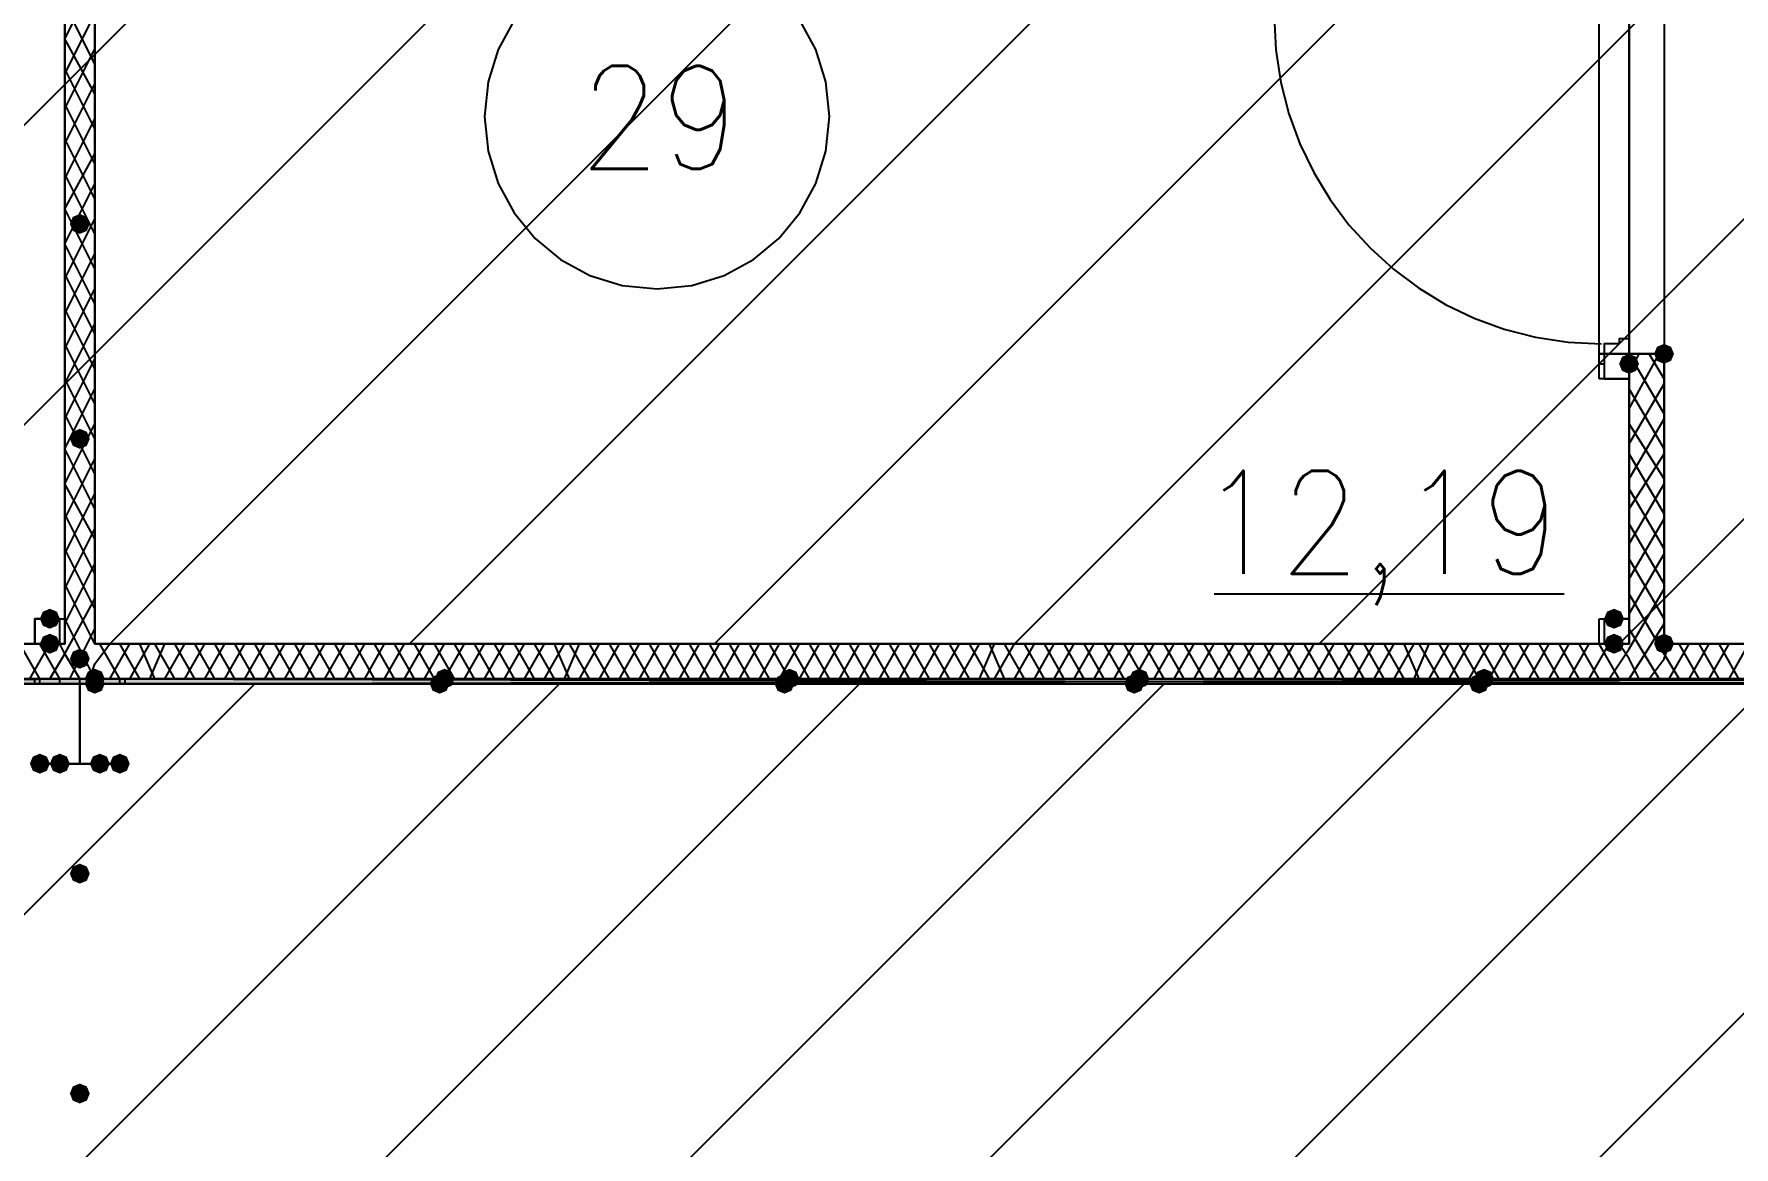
# Model space of a CAD drawing. Header units: millimetres. Extents: x 0 to 420, y 0 to 297.
# Drawn here: x 224.06 to 238.46, y 197.88 to 207.31 of the extents above; entities that cross this region are included whole.
import ezdxf

# ---------------------------------------------------------------- set-up
doc = ezdxf.new("R2010")
doc.units = ezdxf.units.MM
doc.layers.get('0').update_dxf_attribs({"linetype": 'CONTINUOUS'})
doc.styles.get("Standard").update_dxf_attribs({"font": 'STANDARD'})

msp = doc.modelspace()

# ---------------------------------------------------------------- hatches: boundary and pattern name
at = {"true_color": 0x000007}
for points in [[(224.536, 205.697667), (224.511129, 205.637871), (224.451333, 205.613), (224.391538, 205.637871), (224.366667, 205.697667), (224.391537, 205.757462), (224.451333, 205.782333), (224.511129, 205.757463)], [(237.659333, 204.512333), (237.634462, 204.452537), (237.574667, 204.427667), (237.514871, 204.452537), (237.49, 204.512333), (237.514871, 204.572129), (237.574667, 204.597), (237.634462, 204.572129)], [(224.536, 203.877333), (224.511129, 203.817537), (224.451333, 203.792667), (224.391538, 203.817537), (224.366667, 203.877333), (224.391537, 203.937129), (224.451333, 203.962), (224.511129, 203.937129)], [(224.282, 202.353333), (224.257129, 202.293537), (224.197333, 202.268667), (224.137538, 202.293537), (224.112667, 202.353333), (224.137537, 202.413129), (224.197333, 202.438), (224.257129, 202.413129)], [(237.532333, 202.353333), (237.507462, 202.293537), (237.447667, 202.268667), (237.387871, 202.293537), (237.363, 202.353333), (237.387871, 202.413129), (237.447667, 202.438), (237.507462, 202.413129)], [(224.282, 202.141667), (224.257129, 202.081871), (224.197333, 202.057), (224.137538, 202.081871), (224.112667, 202.141667), (224.137537, 202.201462), (224.197333, 202.226333), (224.257129, 202.201463)], [(237.532333, 202.141667), (237.507462, 202.081871), (237.447667, 202.057), (237.387871, 202.081871), (237.363, 202.141667), (237.387871, 202.201462), (237.447667, 202.226333), (237.507462, 202.201463)], [(224.536, 202.014667), (224.511129, 201.954871), (224.451333, 201.93), (224.391538, 201.954871), (224.366667, 202.014667), (224.391537, 202.074462), (224.451333, 202.099333), (224.511129, 202.074463)], [(224.197333, 201.125667), (224.172462, 201.065871), (224.112667, 201.041), (224.052871, 201.065871), (224.028, 201.125667), (224.052871, 201.185462), (224.112667, 201.210333), (224.172462, 201.185463)], [(224.366667, 201.125667), (224.341796, 201.065871), (224.282, 201.041), (224.222204, 201.065871), (224.197333, 201.125667), (224.222204, 201.185462), (224.282, 201.210333), (224.341796, 201.185463)], [(224.705333, 201.125667), (224.680462, 201.065871), (224.620667, 201.041), (224.560871, 201.065871), (224.536, 201.125667), (224.560871, 201.185462), (224.620667, 201.210333), (224.680462, 201.185463)], [(224.874667, 201.125667), (224.849796, 201.065871), (224.79, 201.041), (224.730204, 201.065871), (224.705333, 201.125667), (224.730204, 201.185462), (224.79, 201.210333), (224.849796, 201.185463)], [(224.536, 200.194333), (224.511129, 200.134537), (224.451333, 200.109667), (224.391538, 200.134537), (224.366667, 200.194333), (224.391537, 200.254129), (224.451333, 200.279), (224.511129, 200.254129)], [(224.536, 198.331667), (224.511129, 198.271871), (224.451333, 198.247), (224.391538, 198.271871), (224.366667, 198.331667), (224.391537, 198.391462), (224.451333, 198.416333), (224.511129, 198.391463)]]:
    msp.add_hatch(color=0, dxfattribs=at).paths.add_polyline_path(points, flags=0)
at = {"true_color": 0x0000fe}
for points in [[(237.955667, 204.597), (237.930796, 204.537204), (237.871, 204.512333), (237.811204, 204.537204), (237.786333, 204.597), (237.811204, 204.656796), (237.871, 204.681667), (237.930796, 204.656796)], [(237.955667, 202.141667), (237.930796, 202.081871), (237.871, 202.057), (237.811204, 202.081871), (237.786333, 202.141667), (237.811204, 202.201462), (237.871, 202.226333), (237.930796, 202.201463)], [(237.955667, 202.141667), (237.930796, 202.081871), (237.871, 202.057), (237.811204, 202.081871), (237.786333, 202.141667), (237.811204, 202.201462), (237.871, 202.226333), (237.930796, 202.201463)], [(224.663, 201.845333), (224.638129, 201.785537), (224.578333, 201.760667), (224.518537, 201.785537), (224.493667, 201.845333), (224.518537, 201.905129), (224.578333, 201.93), (224.638129, 201.905129)], [(227.626333, 201.845333), (227.601462, 201.785537), (227.541667, 201.760667), (227.481871, 201.785537), (227.457, 201.845333), (227.481871, 201.905129), (227.541667, 201.93), (227.601462, 201.905129)], [(230.547333, 201.845333), (230.522462, 201.785537), (230.462667, 201.760667), (230.402871, 201.785537), (230.378, 201.845333), (230.402871, 201.905129), (230.462667, 201.93), (230.522462, 201.905129)], [(233.510667, 201.845333), (233.485796, 201.785537), (233.426, 201.760667), (233.366204, 201.785537), (233.341333, 201.845333), (233.366204, 201.905129), (233.426, 201.93), (233.485796, 201.905129)], [(236.431667, 201.845333), (236.406796, 201.785537), (236.347, 201.760667), (236.287204, 201.785537), (236.262333, 201.845333), (236.287204, 201.905129), (236.347, 201.93), (236.406796, 201.905129)], [(224.663, 201.803), (224.638129, 201.743204), (224.578333, 201.718333), (224.518537, 201.743204), (224.493667, 201.803), (224.518537, 201.862796), (224.578333, 201.887667), (224.638129, 201.862796)], [(227.584, 201.803), (227.559129, 201.743204), (227.499333, 201.718333), (227.439538, 201.743204), (227.414667, 201.803), (227.439537, 201.862796), (227.499333, 201.887667), (227.559129, 201.862796)], [(230.505, 201.803), (230.480129, 201.743204), (230.420333, 201.718333), (230.360538, 201.743204), (230.335667, 201.803), (230.360537, 201.862796), (230.420333, 201.887667), (230.480129, 201.862796)], [(233.468333, 201.803), (233.443463, 201.743204), (233.383667, 201.718333), (233.323871, 201.743204), (233.299, 201.803), (233.323871, 201.862796), (233.383667, 201.887667), (233.443462, 201.862796)], [(236.389333, 201.803), (236.364463, 201.743204), (236.304667, 201.718333), (236.244871, 201.743204), (236.22, 201.803), (236.244871, 201.862796), (236.304667, 201.887667), (236.364462, 201.862796)]]:
    msp.add_hatch(color=0, dxfattribs=at).paths.add_polyline_path(points, flags=0)
at = {"true_color": 0x000007}
h = msp.add_hatch(color=0, dxfattribs=at)
h.paths.add_polyline_path([(237.871, 204.597), (237.871, 202.141667)], flags=0)
h.paths.add_polyline_path([(237.871, 202.141667), (237.871, 204.597)], flags=0)
h = msp.add_hatch(color=0, dxfattribs=at)
h.paths.add_polyline_path([(224.578333, 201.845333), (217.212333, 201.845333), (224.578333, 201.803)], flags=0)
h.paths.add_polyline_path([(217.212333, 201.845333), (224.578333, 201.803), (217.212333, 201.803)], flags=0)
h = msp.add_hatch(color=0, dxfattribs=at)
h.paths.add_polyline_path([(242.189, 201.845333), (224.578333, 201.845333), (242.189, 201.803)], flags=0)
h.paths.add_polyline_path([(224.578333, 201.845333), (242.189, 201.803), (224.578333, 201.803)], flags=0)

# ---------------------------------------------------------------- linework, layer by layer
at = {"color": 0, "true_color": 0x000006}
msp.add_lwpolyline([(242.527667, 236.600999), (258.572001, 236.600999), (258.572001, 201.845333), (392.938, 201.845333), (392.938, 154.728333), (258.572001, 154.728333), (258.572001, 119.972666), (242.485334, 119.972666), (242.485334, 154.770666), (108.161668, 154.770666), (108.161668, 201.802999), (242.189001, 201.802999), (242.527667, 201.802999)], close=True, dxfattribs=at)
at = {"color": 0, "true_color": 0x00002b}
msp.add_lwpolyline([(207.221667, 202.141667), (224.324333, 202.141667), (224.324333, 236.601), (207.221667, 236.601)], close=True, dxfattribs=at)
at = {"color": 0, "true_color": 0x000002}
for points in [[(219.583001, 202.141666), (242.189001, 224.747666)], [(222.123001, 202.141666), (242.189001, 222.207666)], [(224.705334, 202.141666), (242.189001, 219.625332)], [(227.245334, 202.141666), (242.189001, 217.085332)], [(229.827667, 202.141666), (242.189001, 214.502999)], [(232.367667, 202.141666), (242.189001, 211.962999)], [(234.950001, 202.141666), (242.189001, 209.380666)], [(237.490001, 202.141666), (242.189001, 206.840666)]]:
    msp.add_lwpolyline(points, dxfattribs=at)
at = {"color": 0, "true_color": 0x000007}
for points in [[(224.578333, 202.141667), (224.578333, 218.482333), (224.324333, 218.482333), (224.324333, 202.141667)], [(230.801333, 206.607833), (230.771661, 206.902177), (230.686561, 207.176329), (230.551905, 207.424416), (230.373566, 207.640566), (230.157416, 207.818905), (229.909329, 207.953561), (229.635177, 208.038661), (229.340833, 208.068333), (229.04649, 208.038661), (228.772338, 207.953561), (228.524251, 207.818905), (228.308101, 207.640566), (228.129762, 207.424416), (227.995106, 207.176329), (227.910005, 206.902177), (227.880333, 206.607833)], [(224.324333, 207.264), (224.578333, 207.772)], [(224.578333, 207.052333), (224.324333, 207.560333)], [(237.320667, 206.078667), (237.320667, 207.518), (237.447667, 207.518)], [(237.447667, 207.518), (237.574667, 207.518), (237.574667, 206.078667)], [(224.324333, 206.967667), (224.578333, 207.475667)], [(234.569, 207.4545), (234.583316, 207.170991), (234.625334, 206.895673), (234.69366, 206.629939), (234.786901, 206.375182), (234.903663, 206.132796), (235.042552, 205.904176), (235.202176, 205.690714), (235.381139, 205.493805), (235.578048, 205.314842), (235.791509, 205.155219), (236.02013, 205.01633), (236.262515, 204.899568), (236.517272, 204.806326), (236.783006, 204.738), (237.058325, 204.695982), (237.341833, 204.681667)], [(224.578333, 206.798333), (224.324333, 207.264)], [(224.324333, 206.671333), (224.578333, 207.179333)], [(224.578333, 206.502), (224.324333, 207.01)], [(224.324333, 206.375), (224.578333, 206.883)], [(224.578333, 206.205667), (224.324333, 206.713667)], [(224.324333, 206.078667), (224.578333, 206.586667)], [(227.880333, 206.607833), (227.910005, 206.31349), (227.995106, 206.039338), (228.129762, 205.791251), (228.308101, 205.575101), (228.524251, 205.396762), (228.772338, 205.262106), (229.04649, 205.177005), (229.340833, 205.147333), (229.635177, 205.177005), (229.909329, 205.262106), (230.157416, 205.396762), (230.373566, 205.575101), (230.551905, 205.791251), (230.686561, 206.039338), (230.771661, 206.31349), (230.801333, 206.607833)], [(224.578333, 205.909333), (224.324333, 206.417333)], [(224.324333, 205.824667), (224.578333, 206.290333)], [(224.578333, 205.613), (224.324333, 206.121)], [(237.447667, 204.597), (237.320667, 204.597), (237.320667, 206.078667)], [(237.574667, 206.078667), (237.574667, 204.597), (237.447667, 204.597)], [(224.324333, 205.528333), (224.578333, 206.036333)], [(224.578333, 205.316667), (224.324333, 205.824667)], [(224.324333, 205.232), (224.578333, 205.74)], [(224.578333, 205.020333), (224.324333, 205.528333)], [(224.324333, 204.935667), (224.578333, 205.443667)], [(224.578333, 204.766333), (224.324333, 205.274333)], [(224.324333, 204.639333), (224.578333, 205.147333)], [(224.578333, 204.47), (224.324333, 204.978)], [(224.324333, 204.343), (224.578333, 204.851)], [(224.578333, 204.173667), (224.324333, 204.681667)], [(224.324333, 204.046667), (224.578333, 204.554667)], [(237.320667, 204.512333), (237.363, 204.512333)], [(237.574667, 204.427667), (237.659333, 204.597)], [(237.574667, 204.131333), (237.828667, 204.597)], [(237.871, 204.089), (237.574667, 204.597)], [(237.574667, 204.597), (237.871, 204.597)], [(237.871, 204.597), (237.574667, 204.597)], [(237.574667, 204.597), (237.574667, 202.141667)], [(237.871, 204.385333), (237.744, 204.597)], [(237.871, 204.597), (237.871, 202.141667), (237.871, 204.597), (237.871, 202.141667)], [(237.871, 202.141667), (237.871, 204.597)], [(224.578333, 203.877333), (224.324333, 204.385333)], [(237.574667, 203.835), (237.871, 204.343)], [(224.324333, 203.792667), (224.578333, 204.300667)], [(237.871, 203.792667), (237.574667, 204.300667)], [(224.578333, 203.581), (224.324333, 204.089)], [(224.324333, 203.496333), (224.578333, 204.004333)], [(237.574667, 203.538667), (237.871, 204.046667)], [(237.871, 203.538667), (237.574667, 204.004333)], [(224.578333, 203.284667), (224.324333, 203.792667)], [(224.324333, 203.2), (224.578333, 203.708)], [(237.574667, 203.284667), (237.871, 203.750333)], [(237.871, 203.242333), (237.574667, 203.750333)], [(224.578333, 203.030667), (224.324333, 203.496333)], [(237.574667, 202.988333), (237.871, 203.496333)], [(224.324333, 202.903667), (224.578333, 203.411667)], [(237.871, 202.946), (237.574667, 203.454)], [(224.578333, 202.734333), (224.324333, 203.242333)], [(237.574667, 202.692), (237.871, 203.2)], [(224.324333, 202.607333), (224.578333, 203.115333)], [(237.871, 202.649667), (237.574667, 203.157667)], [(224.578333, 202.438), (224.324333, 202.946)], [(237.574667, 202.395667), (237.871, 202.903667)], [(224.324333, 202.311), (224.578333, 202.819)], [(237.871, 202.353333), (237.574667, 202.861333)], [(224.578333, 202.141667), (224.324333, 202.649667)], [(224.324333, 202.057), (224.578333, 202.522667)], [(234.061, 202.565), (237.024333, 202.565)], [(237.574667, 202.099333), (237.871, 202.607333)], [(237.871, 202.057), (237.574667, 202.565)], [(224.578333, 201.845333), (224.324333, 202.353333)], [(224.366667, 201.845333), (224.578333, 202.268667)], [(237.574667, 201.845333), (237.871, 202.311)], [(237.828667, 201.845333), (237.574667, 202.268667)], [(224.324333, 202.141667), (217.212333, 202.141667)], [(224.112667, 201.845333), (223.943333, 202.141667)], [(224.028, 201.845333), (224.197333, 202.141667)], [(224.282, 201.845333), (224.112667, 202.141667)], [(224.197333, 201.845333), (224.324333, 202.057)], [(224.324333, 202.057), (224.282, 202.141667)], [(224.451333, 201.845333), (224.324333, 202.057)], [(224.578333, 201.972333), (224.705333, 202.141667)], [(237.574667, 202.141667), (224.578333, 202.141667)], [(224.79, 201.845333), (224.620667, 202.141667)], [(224.705333, 201.845333), (224.874667, 202.141667)], [(224.959333, 201.845333), (224.79, 202.141667)], [(224.874667, 201.845333), (225.044, 202.141667)], [(225.086333, 201.845333), (224.959333, 202.141667)], [(225.044, 201.845333), (225.171, 202.141667)], [(225.255667, 201.845333), (225.086333, 202.141667)], [(225.171, 201.845333), (225.340333, 202.141667)], [(225.425, 201.845333), (225.255667, 202.141667)], [(225.340333, 201.845333), (225.509667, 202.141667)], [(225.594333, 201.845333), (225.425, 202.141667)], [(225.509667, 201.845333), (225.679, 202.141667)], [(225.763667, 201.845333), (225.594333, 202.141667)], [(225.679, 201.845333), (225.848333, 202.141667)], [(225.933, 201.845333), (225.763667, 202.141667)], [(225.848333, 201.845333), (226.017667, 202.141667)], [(226.102333, 201.845333), (225.933, 202.141667)], [(226.017667, 201.845333), (226.187, 202.141667)], [(226.271667, 201.845333), (226.102333, 202.141667)], [(226.187, 201.845333), (226.356333, 202.141667)], [(226.441, 201.845333), (226.271667, 202.141667)], [(226.356333, 201.845333), (226.525667, 202.141667)], [(226.610333, 201.845333), (226.441, 202.141667)], [(226.525667, 201.845333), (226.695, 202.141667)], [(226.779667, 201.845333), (226.610333, 202.141667)], [(226.695, 201.845333), (226.864333, 202.141667)], [(226.949, 201.845333), (226.779667, 202.141667)], [(226.864333, 201.845333), (227.033667, 202.141667)], [(227.118333, 201.845333), (226.949, 202.141667)], [(227.033667, 201.845333), (227.203, 202.141667)], [(227.287667, 201.845333), (227.118333, 202.141667)], [(227.203, 201.845333), (227.372333, 202.141667)], [(227.457, 201.845333), (227.287667, 202.141667)], [(227.372333, 201.845333), (227.541667, 202.141667)], [(227.626333, 201.845333), (227.457, 202.141667)], [(227.541667, 201.845333), (227.711, 202.141667)], [(227.795667, 201.845333), (227.626333, 202.141667)], [(227.711, 201.845333), (227.880333, 202.141667)], [(227.965, 201.845333), (227.795667, 202.141667)], [(227.880333, 201.845333), (228.049667, 202.141667)], [(228.134333, 201.845333), (227.965, 202.141667)], [(228.049667, 201.845333), (228.219, 202.141667)], [(228.303667, 201.845333), (228.134333, 202.141667)], [(228.219, 201.845333), (228.388333, 202.141667)], [(228.473, 201.845333), (228.303667, 202.141667)], [(228.388333, 201.845333), (228.557667, 202.141667)], [(228.6, 201.845333), (228.473, 202.141667)], [(228.557667, 201.845333), (228.684667, 202.141667)], [(228.769333, 201.845333), (228.6, 202.141667)], [(228.684667, 201.845333), (228.854, 202.141667)], [(228.938667, 201.845333), (228.769333, 202.141667)], [(228.854, 201.845333), (229.023333, 202.141667)], [(229.108, 201.845333), (228.938667, 202.141667)], [(229.023333, 201.845333), (229.192667, 202.141667)], [(229.277333, 201.845333), (229.108, 202.141667)], [(229.192667, 201.845333), (229.362, 202.141667)], [(229.446667, 201.845333), (229.277333, 202.141667)], [(229.362, 201.845333), (229.531333, 202.141667)], [(229.616, 201.845333), (229.446667, 202.141667)], [(229.531333, 201.845333), (229.700667, 202.141667)], [(229.785333, 201.845333), (229.616, 202.141667)], [(229.700667, 201.845333), (229.87, 202.141667)], [(229.954667, 201.845333), (229.785333, 202.141667)], [(229.87, 201.845333), (230.039333, 202.141667)], [(230.124, 201.845333), (229.954667, 202.141667)], [(230.039333, 201.845333), (230.208667, 202.141667)], [(230.293333, 201.845333), (230.124, 202.141667)], [(230.208667, 201.845333), (230.378, 202.141667)], [(230.462667, 201.845333), (230.293333, 202.141667)], [(230.378, 201.845333), (230.547333, 202.141667)], [(230.632, 201.845333), (230.462667, 202.141667)], [(230.547333, 201.845333), (230.716667, 202.141667)], [(230.801333, 201.845333), (230.632, 202.141667)], [(230.716667, 201.845333), (230.886, 202.141667)], [(230.970667, 201.845333), (230.801333, 202.141667)], [(230.886, 201.845333), (231.055333, 202.141667)], [(231.14, 201.845333), (230.970667, 202.141667)], [(231.055333, 201.845333), (231.224667, 202.141667)], [(231.309333, 201.845333), (231.14, 202.141667)], [(231.224667, 201.845333), (231.394, 202.141667)], [(231.478667, 201.845333), (231.309333, 202.141667)], [(231.394, 201.845333), (231.563333, 202.141667)], [(231.648, 201.845333), (231.478667, 202.141667)], [(231.563333, 201.845333), (231.732667, 202.141667)], [(231.817333, 201.845333), (231.648, 202.141667)], [(231.732667, 201.845333), (231.902, 202.141667)], [(231.986667, 201.845333), (231.817333, 202.141667)], [(231.902, 201.845333), (232.071333, 202.141667)], [(232.156, 201.845333), (231.986667, 202.141667)], [(232.071333, 201.845333), (232.198333, 202.141667)], [(232.283, 201.845333), (232.156, 202.141667)], [(232.198333, 201.845333), (232.367667, 202.141667)], [(232.452333, 201.845333), (232.283, 202.141667)], [(232.367667, 201.845333), (232.537, 202.141667)], [(232.621667, 201.845333), (232.452333, 202.141667)], [(232.537, 201.845333), (232.706333, 202.141667)], [(232.791, 201.845333), (232.621667, 202.141667)], [(232.706333, 201.845333), (232.875667, 202.141667)], [(232.960333, 201.845333), (232.791, 202.141667)], [(232.875667, 201.845333), (233.045, 202.141667)], [(233.129667, 201.845333), (232.960333, 202.141667)], [(233.045, 201.845333), (233.214333, 202.141667)], [(233.299, 201.845333), (233.129667, 202.141667)], [(233.214333, 201.845333), (233.383667, 202.141667)], [(233.468333, 201.845333), (233.299, 202.141667)], [(233.383667, 201.845333), (233.553, 202.141667)], [(233.637667, 201.845333), (233.468333, 202.141667)], [(233.553, 201.845333), (233.722333, 202.141667)], [(233.807, 201.845333), (233.637667, 202.141667)], [(233.722333, 201.845333), (233.891667, 202.141667)], [(233.976333, 201.845333), (233.807, 202.141667)], [(233.891667, 201.845333), (234.061, 202.141667)], [(234.145667, 201.845333), (233.976333, 202.141667)], [(234.061, 201.845333), (234.230333, 202.141667)], [(234.315, 201.845333), (234.145667, 202.141667)], [(234.230333, 201.845333), (234.399667, 202.141667)], [(234.484333, 201.845333), (234.315, 202.141667)], [(234.399667, 201.845333), (234.569, 202.141667)], [(234.653667, 201.845333), (234.484333, 202.141667)], [(234.569, 201.845333), (234.738333, 202.141667)], [(234.823, 201.845333), (234.653667, 202.141667)], [(234.738333, 201.845333), (234.907667, 202.141667)], [(234.992333, 201.845333), (234.823, 202.141667)], [(234.907667, 201.845333), (235.077, 202.141667)], [(235.161667, 201.845333), (234.992333, 202.141667)], [(235.077, 201.845333), (235.246333, 202.141667)], [(235.331, 201.845333), (235.161667, 202.141667)], [(235.246333, 201.845333), (235.415667, 202.141667)], [(235.500333, 201.845333), (235.331, 202.141667)], [(235.415667, 201.845333), (235.585, 202.141667)], [(235.669667, 201.845333), (235.500333, 202.141667)], [(235.585, 201.845333), (235.754333, 202.141667)], [(235.796667, 201.845333), (235.669667, 202.141667)], [(235.754333, 201.845333), (235.881333, 202.141667)], [(235.966, 201.845333), (235.796667, 202.141667)], [(235.881333, 201.845333), (236.050667, 202.141667)], [(236.135333, 201.845333), (235.966, 202.141667)], [(236.050667, 201.845333), (236.22, 202.141667)], [(236.304667, 201.845333), (236.135333, 202.141667)], [(236.22, 201.845333), (236.389333, 202.141667)], [(236.474, 201.845333), (236.304667, 202.141667)], [(236.389333, 201.845333), (236.558667, 202.141667)], [(236.643333, 201.845333), (236.474, 202.141667)], [(236.558667, 201.845333), (236.728, 202.141667)], [(236.812667, 201.845333), (236.643333, 202.141667)], [(236.728, 201.845333), (236.897333, 202.141667)], [(236.982, 201.845333), (236.812667, 202.141667)], [(236.897333, 201.845333), (237.066667, 202.141667)], [(237.151333, 201.845333), (236.982, 202.141667)], [(237.066667, 201.845333), (237.236, 202.141667)], [(237.320667, 201.845333), (237.151333, 202.141667)], [(237.236, 201.845333), (237.405333, 202.141667)], [(237.49, 201.845333), (237.320667, 202.141667)], [(237.405333, 201.845333), (237.574667, 202.099333)], [(237.574667, 202.014667), (237.49, 202.141667)], [(237.871, 202.014667), (237.913333, 202.141667)], [(242.189, 202.141667), (237.871, 202.141667)], [(237.998, 201.845333), (237.871, 202.057)], [(237.913333, 201.845333), (238.082667, 202.141667)], [(238.167333, 201.845333), (237.998, 202.141667)], [(238.082667, 201.845333), (238.252, 202.141667)], [(238.336667, 201.845333), (238.167333, 202.141667)], [(238.252, 201.845333), (238.421333, 202.141667)], [(238.506, 201.845333), (238.336667, 202.141667)], [(238.421333, 201.845333), (238.590667, 202.141667)], [(224.536, 201.845333), (224.578333, 201.972333)], [(237.659333, 201.845333), (237.574667, 202.014667)], [(237.744, 201.845333), (237.871, 202.014667)], [(217.212333, 201.803), (224.578333, 201.803), (217.212333, 201.803), (224.578333, 201.845333)], [(217.212333, 201.845333), (224.324333, 201.845333)], [(224.112667, 201.803), (224.112667, 201.845333)], [(224.282, 201.803), (224.282, 201.845333)], [(224.324333, 201.845333), (224.578333, 201.845333)], [(224.451333, 201.125667), (224.451333, 201.845333)], [(224.620667, 201.845333), (224.578333, 201.845333)], [(224.578333, 201.803), (242.189, 201.803), (224.578333, 201.803), (242.189, 201.845333)], [(224.578333, 201.845333), (237.574667, 201.845333)], [(224.620667, 201.803), (224.620667, 201.845333)], [(224.79, 201.803), (224.79, 201.845333)], [(237.574667, 201.845333), (237.871, 201.845333)], [(237.871, 201.845333), (242.189, 201.845333)]]:
    msp.add_lwpolyline(points, dxfattribs=at)
at = {"color": 0, "true_color": 0x000008}
for points in [[(237.871, 218.228333), (237.871, 202.141667), (242.485333, 202.141667), (242.485333, 196.342), (258.572, 196.342), (258.572, 205.613), (242.189, 205.613), (242.189, 218.228333)], [(120.734667, 201.845333), (120.734667, 154.728333), (242.189, 154.728333), (242.189, 201.845333)]]:
    msp.add_lwpolyline(points, close=True, dxfattribs=at)
at = {"color": 0, "true_color": 0x000098}
msp.add_lwpolyline([(237.574667, 210.015667), (224.578333, 210.015667), (224.578333, 202.141667), (237.574667, 202.141667)], close=True, dxfattribs=at)
at = {"color": 0, "true_color": 0x000007}
for points in [[(237.574667, 204.724), (237.49, 204.724), (237.49, 204.681667), (237.363, 204.681667), (237.363, 204.597), (237.574667, 204.597)], [(237.320667, 204.385333), (237.320667, 204.597), (237.574667, 204.597), (237.574667, 204.385333)], [(237.363, 204.385333), (237.574667, 204.385333), (237.574667, 204.597), (237.363, 204.597)], [(237.871, 204.597), (237.871, 202.141667)], [(237.871, 202.141667), (237.871, 204.597)], [(237.871, 204.597), (237.871, 202.141667)], [(237.871, 204.597), (237.871, 202.141667)], [(224.324333, 202.141667), (224.070333, 202.141667), (224.070333, 202.353333), (224.324333, 202.353333)], [(224.282, 202.141667), (224.282, 202.353333), (224.070333, 202.353333), (224.070333, 202.141667)], [(237.320667, 202.353333), (237.574667, 202.353333), (237.574667, 202.141667), (237.320667, 202.141667)], [(237.363, 202.353333), (237.363, 202.141667), (237.574667, 202.141667), (237.574667, 202.353333)], [(224.578333, 201.845333), (217.212333, 201.845333), (224.578333, 201.803)], [(217.212333, 201.845333), (224.578333, 201.803), (217.212333, 201.803)], [(217.212333, 201.803), (224.578333, 201.803), (224.578333, 201.845333), (217.212333, 201.845333)], [(217.212333, 201.803), (224.578333, 201.803), (224.578333, 201.845333), (217.212333, 201.845333)], [(224.832333, 201.125667), (224.070333, 201.125667), (224.451333, 201.125667), (224.451333, 201.803), (224.070333, 201.803), (224.070333, 201.845333), (224.832333, 201.845333), (224.832333, 201.803), (224.451333, 201.803), (224.451333, 201.125667)], [(242.189, 201.845333), (224.578333, 201.845333), (242.189, 201.803)], [(224.578333, 201.845333), (242.189, 201.803), (224.578333, 201.803)], [(224.578333, 201.803), (242.189, 201.803), (242.189, 201.845333), (224.578333, 201.845333)], [(224.578333, 201.803), (242.189, 201.803), (242.189, 201.845333), (224.578333, 201.845333)]]:
    msp.add_lwpolyline(points, close=True, dxfattribs=at)
at = {"color": 0, "true_color": 0x000006}
for points in [[(178.900668, 154.770666), (225.933001, 201.802999)], [(181.483001, 154.770666), (228.515334, 201.802999)], [(184.023001, 154.770666), (231.055334, 201.802999)], [(186.605334, 154.770666), (233.637667, 201.802999)], [(189.145334, 154.770666), (236.177667, 201.802999)], [(191.727668, 154.770666), (238.760001, 201.802999)], [(194.267668, 154.770666), (241.342334, 201.802999)]]:
    msp.add_lwpolyline(points, dxfattribs=at)

# ---------------------------------------------------------------- texts
at = {"color": 0, "true_color": 0x000007, "char_height": 0.872032, "attachment_point": 1}
for s, insert, width in [('29', (228.684663, 207.035366), 1.06581688), ('12,19', (233.934007, 203.606367), 2.37386489)]:
    msp.add_mtext(s, dxfattribs=dict(at, insert=insert, width=width))

doc.saveas('drawing.dxf')
